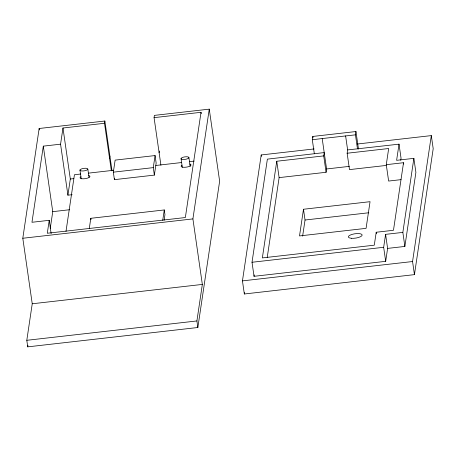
<?xml version="1.0" encoding="UTF-8"?>
<svg xmlns="http://www.w3.org/2000/svg" width="456" height="456" viewBox="0 0 456 456"><rect width="100%" height="100%" fill="white"/><g stroke="black" fill="none" stroke-linecap="round" stroke-linejoin="round"><path stroke-width="0.68" d="M160.917 165.192L154.065 117.648L154.402 115.385L209.253 109.144L219.638 181.203L197.847 327.505L27.742 346.856L26.801 340.307L32.239 303.77L22.8 238.26L39.148 128.495L104.851 121.022L111.999 170.641M104.851 121.022L104.509 123.285L62.974 128.011L60.562 144.176L43.309 146.142L31.966 222.283L49.225 220.316L51.135 233.592M27.742 346.856L27.953 345.448M49.225 220.316L47.299 233.25L185.353 217.54L201.028 112.307L154.065 117.648M50.251 228.416L52.748 211.652L43.309 146.142M72.139 194.701L67.915 195.179L70.321 179.014L62.974 128.011M65.989 231.443L74.436 174.733L80.752 174.015M89.256 228.741L90.807 218.304L164.274 209.948L164.952 214.628L164.114 220.231M109.571 158.38L109.907 156.117M113.339 172.168L115.134 160.113L155.074 155.564L156.151 163.054L154.356 175.11L114.416 179.653L113.339 172.168L153.279 167.626L155.074 155.564M114.416 179.653L114.621 178.279M159.121 152.743L159.372 151.044M162.724 220.379L164.274 209.948M197.847 327.505L196.906 320.95L202.344 284.419L192.905 218.908L209.253 109.144M357.202 144.033L431.313 135.603L433.2 148.702L414.441 274.632L244.336 293.989L242.45 280.885L261.208 154.954L314.144 148.935M244.336 293.989L244.547 292.581M386.112 165.448L349.501 169.615L347.141 153.239L347.632 149.921L399.023 144.159L396.617 160.324L413.871 158.357L402.847 232.395L385.588 234.361L387.611 248.4L385.685 261.334L254.038 276.308L252.014 262.268L267.376 159.133L324.21 152.589L323.72 155.901L326.08 172.282L279.118 177.623L267.222 257.48M254.038 276.308L254.248 274.905M323.72 155.901L276.758 161.247L262.36 257.914L374.285 245.18L376.206 232.252L393.465 230.286L403.531 162.712L386.272 164.679L388.632 181.055L401.058 179.641M314.338 153.792L312.314 139.753L312.81 136.441L355.954 131.533L358.484 149.078M303.485 209.258L299.512 235.929L366.077 228.353L370.05 201.683L303.485 209.258L305.035 220.02L302.63 236.162M326.08 172.282L326.576 168.965L322.192 138.55L312.314 139.753M357.481 148.884L355.458 134.845L355.954 131.533M386.272 164.679L388.677 148.513L347.141 153.239M385.685 261.334L383.661 247.294L385.588 234.361M400.733 160.301L401.046 158.192L399.023 144.159M387.611 248.4L404.865 246.434L415.895 172.396L413.871 158.357M414.441 274.632L412.555 261.533L431.313 135.603M322.192 138.55L355.458 134.845M88.475 173.137L113.743 170.265M155.792 165.477L181.636 162.535M189.32 161.663L194.205 161.105M70.321 179.014L73.844 178.615M326.576 168.965L349.302 166.377M52.748 211.652L69.688 209.72M22.8 238.26L192.905 218.908M305.035 220.02L368.796 212.764M252.014 262.268L383.661 247.294M32.239 303.77L202.344 284.419M242.45 280.885L412.555 261.533M26.801 340.307L196.906 320.95M403.531 162.712L403.725 164.08M402.847 232.395L404.865 246.434M376.206 232.252L376.405 233.614M345.608 135.888L347.632 149.921M312.81 136.441L313.015 137.843M276.758 161.247L279.118 177.623M261.208 154.954L261.402 156.334M201.028 112.307L201.227 113.704M188.932 157.668A3.984 1.26 -8.2 0 1 182.845 159.463A3.984 1.26 -8.2 0 1 183.181 157.223A3.984 1.26 -8.2 0 1 188.932 157.668L190.198 166.457M181.043 158.568L182.309 167.352M153.279 167.626L154.356 175.11M104.509 123.285L111.361 170.829M87.848 169.193A3.984 1.26 -8.2 0 1 81.709 170.96A3.984 1.26 -8.2 0 1 82.165 168.703A3.984 1.26 -8.2 0 1 87.848 169.193L89.017 177.304M90.807 218.304L91.001 219.644M79.965 170.042L81.236 178.832M60.562 144.176L67.915 195.179M39.148 128.495L39.353 129.897M189.725 164.052A4.982 1.573 -8.2 0 1 189.69 166.201A4.982 1.573 -8.2 0 1 183.044 167.238A4.982 1.573 -8.2 0 1 181.915 165.271M88.703 175.566A4.982 1.573 -8.2 0 1 88.555 177.732A4.982 1.573 -8.2 0 1 81.898 178.729A4.982 1.573 -8.2 0 1 80.889 176.74M351.508 238.294A6.977 2.2 -8.2 0 0 362.155 235.159A6.977 2.2 -8.2 0 0 352.095 234.378A6.977 2.2 -8.2 0 0 351.508 238.294"/></g></svg>
